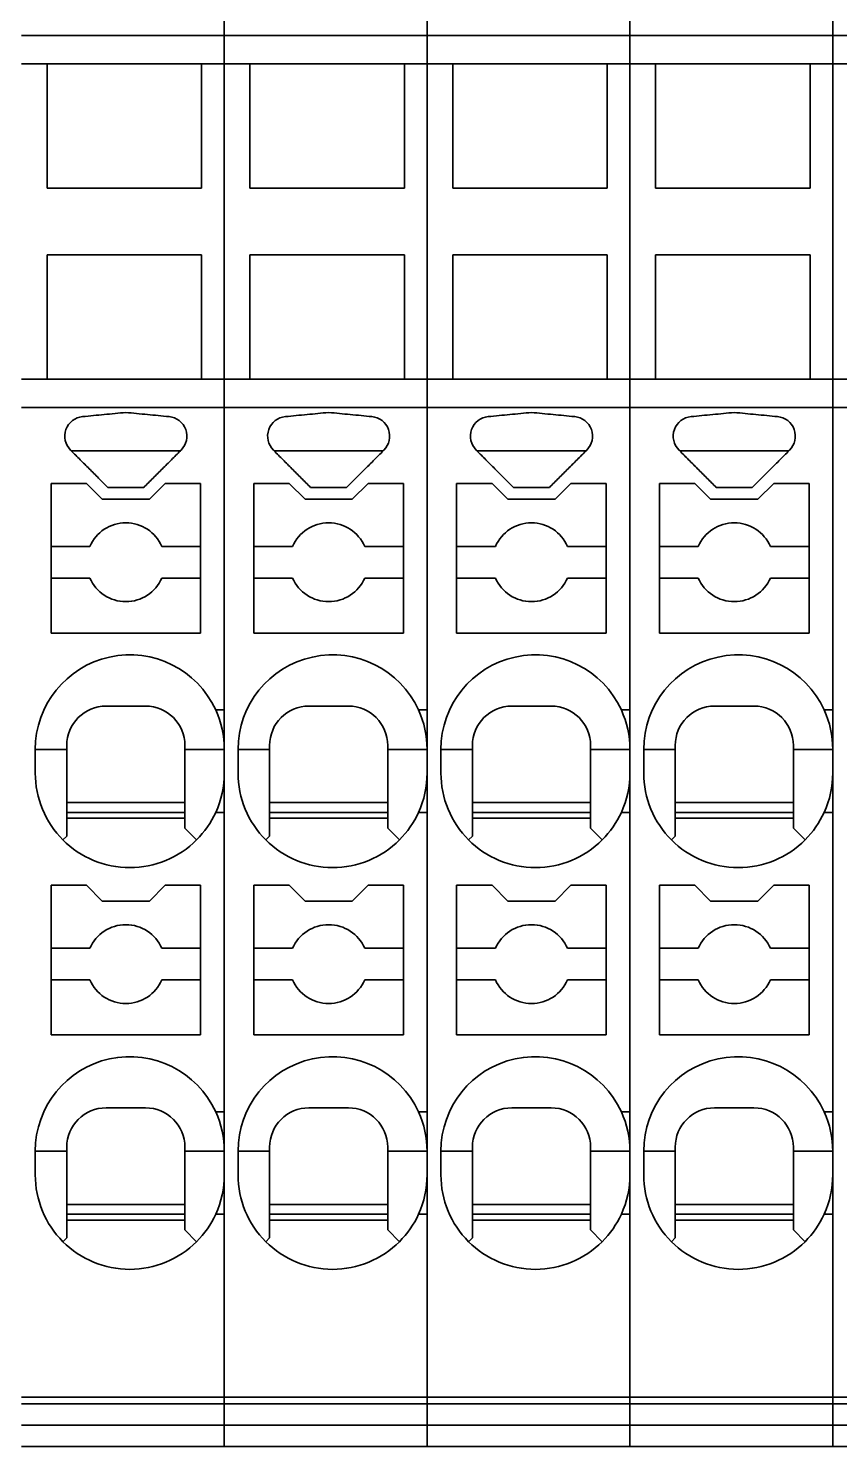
# Model space of a CAD drawing. Header units: millimetres. Extents: x 7 to 587, y 2 to 418.
# Drawn here: x 166.33 to 186.93, y 204.2 to 240.2 of the extents above; entities that cross this region are included whole.
import ezdxf

# ---------------------------------------------------------------- set-up
doc = ezdxf.new("R2010")
doc.units = ezdxf.units.MM
doc.layers.add('GR1_01', color=7, linetype='Continuous')

# ---------------------------------------------------------------- blocks, each defined once
blk = doc.blocks.new('BLKF106')
at = {"layer": 'GR1_01', "color": 3, "linetype": 'Continuous', "lineweight": 35}
for p, q in [((186.75, 240.451), (186.75, 240.018)), ((186.75, 240.018), (191.9, 240.018)), ((186.75, 240.018), (186.75, 239.3)), ((186.75, 231.3), (186.75, 239.3)), ((186.75, 239.3), (187.4, 239.3)), ((186.75, 231.3), (187.4, 231.3)), ((186.75, 231.3), (186.75, 230.582)), ((186.75, 205.456), (186.75, 230.582)), ((186.75, 230.582), (191.9, 230.582)), ((186.75, 205.287), (186.75, 205.456)), ((186.75, 205.456), (191.9, 205.456)), ((186.75, 205.287), (191.9, 205.287)), ((186.75, 204.748), (186.75, 205.287)), ((186.75, 204.2), (186.75, 204.748)), ((186.75, 204.748), (191.9, 204.748)), ((186.75, 204.2), (191.9, 204.2))]:
    blk.add_line(p, q, dxfattribs=at)
blk = doc.blocks.new('BLKF107')
at = {"layer": 'GR1_01', "color": 3, "linetype": 'Continuous', "lineweight": 35}
for p, q in [((181.6, 240.451), (181.6, 240.018)), ((186.75, 240.35), (186.75, 240.018)), ((181.6, 240.018), (186.75, 240.018)), ((181.6, 240.018), (181.6, 239.3)), ((186.75, 240.018), (186.75, 239.3)), ((181.6, 231.3), (181.6, 239.3)), ((181.6, 239.3), (182.25, 239.3)), ((182.25, 239.3), (182.25, 236.15)), ((182.25, 239.3), (186.175, 239.3)), ((186.175, 236.15), (186.175, 239.3)), ((186.175, 239.3), (186.75, 239.3)), ((186.75, 231.3), (186.75, 239.3)), ((182.25, 236.15), (186.175, 236.15)), ((182.25, 234.45), (182.25, 231.3)), ((186.175, 234.45), (182.25, 234.45)), ((186.175, 231.3), (186.175, 234.45)), ((181.6, 231.3), (182.25, 231.3)), ((181.6, 231.3), (181.6, 230.582)), ((182.25, 231.3), (186.175, 231.3)), ((186.175, 231.3), (186.75, 231.3)), ((186.75, 231.3), (186.75, 230.582)), ((181.6, 205.456), (181.6, 230.582)), ((181.6, 230.582), (186.75, 230.582)), ((186.75, 222.9), (186.75, 230.582)), ((182.863, 229.48), (185.637, 229.48)), ((183.25, 228.65), (182.35, 228.65)), ((182.35, 228.65), (182.35, 227.05)), ((183.65, 228.25), (183.25, 228.65)), ((185.25, 228.65), (184.85, 228.25)), ((186.15, 228.65), (185.25, 228.65)), ((186.15, 227.05), (186.15, 228.65)), ((184.85, 228.25), (183.65, 228.25)), ((182.35, 227.05), (183.333, 227.05)), ((182.35, 227.05), (182.35, 226.25)), ((185.167, 227.05), (186.15, 227.05)), ((186.15, 226.25), (186.15, 227.05)), ((183.333, 226.25), (182.35, 226.25)), ((182.35, 226.25), (182.35, 224.85)), ((186.15, 226.25), (185.167, 226.25)), ((186.15, 224.85), (186.15, 226.25)), ((182.35, 224.85), (186.15, 224.85)), ((186.532, 222.9), (186.75, 222.9)), ((186.75, 222.9), (186.75, 221.9)), ((181.95, 221.3), (181.95, 221.9)), ((182.75, 221.9), (181.95, 221.9)), ((182.75, 222), (182.75, 221.9)), ((182.75, 220.55), (182.75, 221.9)), ((185.75, 222), (185.75, 221.9)), ((185.75, 221.9), (186.75, 221.9)), ((185.75, 220.55), (185.75, 221.9)), ((186.75, 221.3), (186.75, 221.9)), ((186.75, 220.3), (186.75, 221.3)), ((182.75, 220.55), (185.75, 220.55)), ((182.75, 220.3), (182.75, 220.55)), ((185.75, 220.3), (185.75, 220.55)), ((182.75, 220.3), (185.75, 220.3)), ((182.75, 220.15), (182.75, 220.3)), ((182.75, 219.7), (182.75, 220.15)), ((182.75, 220.15), (185.75, 220.15)), ((185.75, 220.15), (185.75, 220.3)), ((185.75, 219.9), (185.75, 220.15)), ((186.532, 220.3), (186.75, 220.3)), ((186.75, 212.7), (186.75, 220.3)), ((182.653, 219.603), (182.75, 219.7)), ((185.75, 219.9), (186.047, 219.603)), ((183.25, 218.45), (182.35, 218.45)), ((182.35, 218.45), (182.35, 216.85)), ((183.65, 218.05), (183.25, 218.45)), ((185.25, 218.45), (184.85, 218.05)), ((186.15, 218.45), (185.25, 218.45)), ((186.15, 216.85), (186.15, 218.45)), ((184.85, 218.05), (183.65, 218.05)), ((182.35, 216.85), (182.35, 216.05)), ((182.35, 216.85), (183.333, 216.85)), ((185.167, 216.85), (186.15, 216.85)), ((186.15, 216.05), (186.15, 216.85)), ((182.35, 216.05), (182.35, 214.65)), ((183.333, 216.05), (182.35, 216.05)), ((186.15, 216.05), (185.167, 216.05)), ((186.15, 214.65), (186.15, 216.05)), ((182.35, 214.65), (186.15, 214.65)), ((186.532, 212.7), (186.75, 212.7)), ((186.75, 212.7), (186.75, 211.7)), ((182.75, 211.7), (181.95, 211.7)), ((181.95, 211.1), (181.95, 211.7)), ((182.75, 211.8), (182.75, 211.7)), ((182.75, 210.35), (182.75, 211.7)), ((185.75, 211.8), (185.75, 211.7)), ((185.75, 211.7), (186.75, 211.7)), ((185.75, 210.35), (185.75, 211.7)), ((186.75, 211.1), (186.75, 211.7)), ((186.75, 210.1), (186.75, 211.1)), ((182.75, 210.1), (182.75, 210.35)), ((182.75, 210.35), (185.75, 210.35)), ((185.75, 210.1), (185.75, 210.35)), ((182.75, 210.1), (185.75, 210.1)), ((182.75, 209.95), (182.75, 210.1)), ((182.75, 209.95), (185.75, 209.95)), ((182.75, 209.5), (182.75, 209.95)), ((185.75, 209.95), (185.75, 210.1)), ((185.75, 209.7), (185.75, 209.95)), ((186.75, 210.1), (186.532, 210.1)), ((186.75, 208.3), (186.75, 210.1)), ((185.75, 209.7), (186.047, 209.403)), ((182.653, 209.403), (182.75, 209.5)), ((186.75, 208.3), (186.75, 205.456)), ((181.6, 205.287), (181.6, 205.456)), ((181.6, 205.456), (186.75, 205.456)), ((181.6, 205.287), (186.75, 205.287)), ((181.6, 204.748), (181.6, 205.287)), ((186.75, 205.287), (186.75, 205.456)), ((186.75, 204.748), (186.75, 205.287)), ((181.6, 204.2), (181.6, 204.748)), ((181.6, 204.748), (186.75, 204.748)), ((186.75, 204.2), (186.75, 204.748)), ((181.6, 204.2), (186.75, 204.2))]:
    blk.add_line(p, q, dxfattribs=at)
for centre, radius, start, end in [((183.2, 229.85), 0.5, 95.4406, 224.9997), ((185.3, 229.85), 0.5, 315, 84.5597), ((184.25, 226.65), 1, 23.5782, 156.4218), ((184.25, 226.65), 1, 203.5782, 336.4218), ((184.35, 221.9), 2.4, 24.6243, 180), ((183.75, 222), 1, 90, 180), ((184.75, 222), 1, 0, 90), ((184.35, 221.9), 2.4, 0, 24.6243), ((184.35, 221.3), 2.4, 180, 202.5819), ((184.35, 221.3), 2.4, 335.3757, 0), ((184.35, 221.3), 2.4, 202.5819, 225), ((184.35, 221.3), 2.4, 315, 335.3757), ((184.35, 221.3), 2.4, 225, 315), ((184.25, 216.45), 1, 23.5782, 156.4218), ((184.25, 216.45), 1, 203.5782, 336.4218), ((184.35, 211.7), 2.4, 24.6243, 180), ((183.75, 211.8), 1, 90, 180), ((184.75, 211.8), 1, 0, 90), ((184.35, 211.7), 2.4, 0, 24.6243), ((184.35, 211.1), 2.4, 180, 225), ((184.35, 211.1), 2.4, 335.3757, 0), ((184.35, 211.1), 2.4, 315, 335.3757), ((184.35, 211.1), 2.4, 225, 315)]:
    blk.add_arc(centre, radius, start, end, dxfattribs=at)
for points in [[(184.25, 230.452), (184.159, 230.444), (183.976, 230.426), (183.701, 230.4), (183.427, 230.374), (183.244, 230.356), (183.153, 230.348)], [(185.347, 230.348), (185.256, 230.356), (185.073, 230.374), (184.799, 230.4), (184.524, 230.426), (184.341, 230.444), (184.25, 230.452)], [(185.654, 229.496), (185.651, 229.494), (185.645, 229.488), (185.64, 229.483), (185.637, 229.48)], [(184.707, 228.55), (184.631, 228.55), (184.479, 228.55), (184.25, 228.55), (184.021, 228.55), (183.869, 228.55), (183.793, 228.55)]]:
    blk.add_open_spline(points, degree=3, dxfattribs=at)
for points, knots in [([(182.846, 229.496), (182.849, 229.494), (182.855, 229.488), (182.86, 229.483), (182.863, 229.48)], [0, 0, 0, 0, 0.01158126, 0.02316252, 0.02316252, 0.02316252, 0.02316252]), ([(182.863, 229.48), (182.939, 229.404), (183.091, 229.252), (183.322, 229.02), (183.556, 228.787), (183.714, 228.629), (183.793, 228.55)], [0, 0, 0, 0, 0.323038, 0.646076, 0.980696, 1.315315, 1.315315, 1.315315, 1.315315]), ([(185.637, 229.48), (185.561, 229.404), (185.409, 229.252), (185.178, 229.02), (184.944, 228.787), (184.786, 228.629), (184.707, 228.55)], [0, 0, 0, 0, 0.323038, 0.646076, 0.980696, 1.315315, 1.315315, 1.315315, 1.315315]), ([(183.75, 223), (183.79, 223), (183.865, 223), (183.98, 223), (184.099, 223), (184.229, 223), (184.363, 223), (184.497, 223), (184.626, 223), (184.709, 223), (184.75, 223)], [0, 0, 0, 0, 0.120263, 0.223255, 0.346586, 0.477449, 0.613456, 0.74891, 0.878338, 1, 1, 1, 1]), ([(183.75, 212.8), (183.792, 212.8), (183.867, 212.8), (183.982, 212.8), (184.099, 212.8), (184.229, 212.8), (184.363, 212.8), (184.497, 212.8), (184.626, 212.8), (184.709, 212.8), (184.75, 212.8)], [0, 0, 0, 0, 0.127458, 0.223255, 0.346586, 0.477449, 0.613456, 0.74891, 0.878338, 1, 1, 1, 1])]:
    blk.add_open_spline(points, degree=3, knots=knots, dxfattribs=at)
blk = doc.blocks.new('BLKF108')
at = {"layer": 'GR1_01', "color": 3, "linetype": 'Continuous', "lineweight": 35}
for p, q in [((176.45, 240.451), (176.45, 240.018)), ((181.6, 240.35), (181.6, 240.018)), ((176.45, 240.018), (181.6, 240.018)), ((176.45, 240.018), (176.45, 239.3)), ((181.6, 240.018), (181.6, 239.3)), ((176.45, 231.3), (176.45, 239.3)), ((176.45, 239.3), (177.1, 239.3)), ((177.1, 239.3), (177.1, 236.15)), ((177.1, 239.3), (181.025, 239.3)), ((181.025, 236.15), (181.025, 239.3)), ((181.025, 239.3), (181.6, 239.3)), ((181.6, 231.3), (181.6, 239.3)), ((177.1, 236.15), (181.025, 236.15)), ((177.1, 234.45), (177.1, 231.3)), ((181.025, 234.45), (177.1, 234.45)), ((181.025, 231.3), (181.025, 234.45)), ((176.45, 231.3), (177.1, 231.3)), ((176.45, 231.3), (176.45, 230.582)), ((177.1, 231.3), (181.025, 231.3)), ((181.025, 231.3), (181.6, 231.3)), ((181.6, 231.3), (181.6, 230.582)), ((176.45, 205.456), (176.45, 230.582)), ((176.45, 230.582), (181.6, 230.582)), ((181.6, 222.9), (181.6, 230.582)), ((177.713, 229.48), (180.487, 229.48)), ((178.1, 228.65), (177.2, 228.65)), ((177.2, 228.65), (177.2, 227.05)), ((178.5, 228.25), (178.1, 228.65)), ((180.1, 228.65), (179.7, 228.25)), ((181, 228.65), (180.1, 228.65)), ((181, 227.05), (181, 228.65)), ((179.7, 228.25), (178.5, 228.25)), ((177.2, 227.05), (178.183, 227.05)), ((177.2, 227.05), (177.2, 226.25)), ((180.017, 227.05), (181, 227.05)), ((181, 226.25), (181, 227.05)), ((178.183, 226.25), (177.2, 226.25)), ((177.2, 226.25), (177.2, 224.85)), ((181, 226.25), (180.017, 226.25)), ((181, 224.85), (181, 226.25)), ((177.2, 224.85), (181, 224.85)), ((181.382, 222.9), (181.6, 222.9)), ((181.6, 222.9), (181.6, 221.9)), ((176.8, 221.3), (176.8, 221.9)), ((177.6, 221.9), (176.8, 221.9)), ((177.6, 222), (177.6, 221.9)), ((177.6, 220.55), (177.6, 221.9)), ((180.6, 222), (180.6, 221.9)), ((180.6, 221.9), (181.6, 221.9)), ((180.6, 220.55), (180.6, 221.9)), ((181.6, 221.3), (181.6, 221.9)), ((181.6, 220.3), (181.6, 221.3)), ((177.6, 220.55), (180.6, 220.55)), ((177.6, 220.3), (177.6, 220.55)), ((180.6, 220.3), (180.6, 220.55)), ((177.6, 220.3), (180.6, 220.3)), ((177.6, 220.15), (177.6, 220.3)), ((177.6, 219.7), (177.6, 220.15)), ((177.6, 220.15), (180.6, 220.15)), ((180.6, 220.15), (180.6, 220.3)), ((180.6, 219.9), (180.6, 220.15)), ((181.382, 220.3), (181.6, 220.3)), ((181.6, 212.7), (181.6, 220.3)), ((177.503, 219.603), (177.6, 219.7)), ((180.6, 219.9), (180.897, 219.603)), ((178.1, 218.45), (177.2, 218.45)), ((177.2, 218.45), (177.2, 216.85)), ((178.5, 218.05), (178.1, 218.45)), ((180.1, 218.45), (179.7, 218.05)), ((181, 218.45), (180.1, 218.45)), ((181, 216.85), (181, 218.45)), ((179.7, 218.05), (178.5, 218.05)), ((177.2, 216.85), (177.2, 216.05)), ((177.2, 216.85), (178.183, 216.85)), ((180.017, 216.85), (181, 216.85)), ((181, 216.05), (181, 216.85)), ((177.2, 216.05), (177.2, 214.65)), ((178.183, 216.05), (177.2, 216.05)), ((181, 216.05), (180.017, 216.05)), ((181, 214.65), (181, 216.05)), ((177.2, 214.65), (181, 214.65)), ((181.382, 212.7), (181.6, 212.7)), ((181.6, 212.7), (181.6, 211.7)), ((177.6, 211.7), (176.8, 211.7)), ((176.8, 211.1), (176.8, 211.7)), ((177.6, 211.8), (177.6, 211.7)), ((177.6, 210.35), (177.6, 211.7)), ((180.6, 211.8), (180.6, 211.7)), ((180.6, 211.7), (181.6, 211.7)), ((180.6, 210.35), (180.6, 211.7)), ((181.6, 211.1), (181.6, 211.7)), ((181.6, 210.1), (181.6, 211.1)), ((177.6, 210.1), (177.6, 210.35)), ((177.6, 210.35), (180.6, 210.35)), ((180.6, 210.1), (180.6, 210.35)), ((177.6, 210.1), (180.6, 210.1)), ((177.6, 209.95), (177.6, 210.1)), ((177.6, 209.95), (180.6, 209.95)), ((177.6, 209.5), (177.6, 209.95)), ((180.6, 209.95), (180.6, 210.1)), ((180.6, 209.7), (180.6, 209.95)), ((181.6, 210.1), (181.382, 210.1)), ((181.6, 208.3), (181.6, 210.1)), ((180.6, 209.7), (180.897, 209.403)), ((177.503, 209.403), (177.6, 209.5)), ((181.6, 208.3), (181.6, 205.456)), ((176.45, 205.287), (176.45, 205.456)), ((176.45, 205.456), (181.6, 205.456)), ((176.45, 205.287), (181.6, 205.287)), ((176.45, 204.748), (176.45, 205.287)), ((181.6, 205.287), (181.6, 205.456)), ((181.6, 204.748), (181.6, 205.287)), ((176.45, 204.2), (176.45, 204.748)), ((176.45, 204.748), (181.6, 204.748)), ((181.6, 204.2), (181.6, 204.748)), ((176.45, 204.2), (181.6, 204.2))]:
    blk.add_line(p, q, dxfattribs=at)
for centre, radius, start, end in [((178.05, 229.85), 0.5, 95.4406, 224.9997), ((180.15, 229.85), 0.5, 315, 84.5597), ((179.1, 226.65), 1, 23.5782, 156.4218), ((179.1, 226.65), 1, 203.5782, 336.4218), ((179.2, 221.9), 2.4, 24.6243, 180), ((178.6, 222), 1, 90, 180), ((179.6, 222), 1, 0, 90), ((179.2, 221.9), 2.4, 0, 24.6243), ((179.2, 221.3), 2.4, 180, 202.5819), ((179.2, 221.3), 2.4, 335.3757, 0), ((179.2, 221.3), 2.4, 202.5819, 225), ((179.2, 221.3), 2.4, 315, 335.3757), ((179.2, 221.3), 2.4, 225, 315), ((179.1, 216.45), 1, 23.5782, 156.4218), ((179.1, 216.45), 1, 203.5782, 336.4218), ((179.2, 211.7), 2.4, 24.6243, 180), ((178.6, 211.8), 1, 90, 180), ((179.6, 211.8), 1, 0, 90), ((179.2, 211.7), 2.4, 0, 24.6243), ((179.2, 211.1), 2.4, 180, 225), ((179.2, 211.1), 2.4, 335.3757, 0), ((179.2, 211.1), 2.4, 315, 335.3757), ((179.2, 211.1), 2.4, 225, 315)]:
    blk.add_arc(centre, radius, start, end, dxfattribs=at)
for points in [[(179.1, 230.452), (179.009, 230.444), (178.826, 230.426), (178.551, 230.4), (178.277, 230.374), (178.094, 230.356), (178.003, 230.348)], [(180.197, 230.348), (180.106, 230.356), (179.923, 230.374), (179.649, 230.4), (179.374, 230.426), (179.191, 230.444), (179.1, 230.452)], [(180.504, 229.496), (180.501, 229.494), (180.495, 229.488), (180.49, 229.483), (180.487, 229.48)], [(179.557, 228.55), (179.481, 228.55), (179.329, 228.55), (179.1, 228.55), (178.871, 228.55), (178.719, 228.55), (178.643, 228.55)]]:
    blk.add_open_spline(points, degree=3, dxfattribs=at)
for points, knots in [([(177.696, 229.496), (177.699, 229.494), (177.705, 229.488), (177.71, 229.483), (177.713, 229.48)], [0, 0, 0, 0, 0.01158126, 0.02316252, 0.02316252, 0.02316252, 0.02316252]), ([(177.713, 229.48), (177.789, 229.404), (177.941, 229.252), (178.172, 229.02), (178.406, 228.787), (178.564, 228.629), (178.643, 228.55)], [0, 0, 0, 0, 0.323038, 0.646076, 0.980696, 1.315315, 1.315315, 1.315315, 1.315315]), ([(180.487, 229.48), (180.411, 229.404), (180.259, 229.252), (180.028, 229.02), (179.794, 228.787), (179.636, 228.629), (179.557, 228.55)], [0, 0, 0, 0, 0.323038, 0.646076, 0.980696, 1.315315, 1.315315, 1.315315, 1.315315]), ([(178.6, 223), (178.64, 223), (178.715, 223), (178.83, 223), (178.949, 223), (179.079, 223), (179.213, 223), (179.347, 223), (179.476, 223), (179.559, 223), (179.6, 223)], [0, 0, 0, 0, 0.120263, 0.223255, 0.346586, 0.477449, 0.613456, 0.74891, 0.878338, 1, 1, 1, 1]), ([(178.6, 212.8), (178.642, 212.8), (178.717, 212.8), (178.832, 212.8), (178.949, 212.8), (179.079, 212.8), (179.213, 212.8), (179.347, 212.8), (179.476, 212.8), (179.559, 212.8), (179.6, 212.8)], [0, 0, 0, 0, 0.127458, 0.223255, 0.346586, 0.477449, 0.613456, 0.74891, 0.878338, 1, 1, 1, 1])]:
    blk.add_open_spline(points, degree=3, knots=knots, dxfattribs=at)
blk = doc.blocks.new('BLKF109')
at = {"layer": 'GR1_01', "color": 3, "linetype": 'Continuous', "lineweight": 35}
for p, q in [((171.3, 240.451), (171.3, 240.018)), ((176.45, 240.35), (176.45, 240.018)), ((171.3, 240.018), (176.45, 240.018)), ((171.3, 240.018), (171.3, 239.3)), ((176.45, 240.018), (176.45, 239.3)), ((171.3, 231.3), (171.3, 239.3)), ((171.3, 239.3), (171.95, 239.3)), ((171.95, 239.3), (171.95, 236.15)), ((171.95, 239.3), (175.875, 239.3)), ((175.875, 236.15), (175.875, 239.3)), ((175.875, 239.3), (176.45, 239.3)), ((176.45, 231.3), (176.45, 239.3)), ((171.95, 236.15), (175.875, 236.15)), ((171.95, 234.45), (171.95, 231.3)), ((175.875, 234.45), (171.95, 234.45)), ((175.875, 231.3), (175.875, 234.45)), ((171.3, 231.3), (171.95, 231.3)), ((171.3, 231.3), (171.3, 230.582)), ((171.95, 231.3), (175.875, 231.3)), ((175.875, 231.3), (176.45, 231.3)), ((176.45, 231.3), (176.45, 230.582)), ((171.3, 205.456), (171.3, 230.582)), ((171.3, 230.582), (176.45, 230.582)), ((176.45, 222.9), (176.45, 230.582)), ((172.563, 229.48), (175.337, 229.48)), ((172.95, 228.65), (172.05, 228.65)), ((172.05, 228.65), (172.05, 227.05)), ((173.35, 228.25), (172.95, 228.65)), ((174.95, 228.65), (174.55, 228.25)), ((175.85, 228.65), (174.95, 228.65)), ((175.85, 227.05), (175.85, 228.65)), ((174.55, 228.25), (173.35, 228.25)), ((172.05, 227.05), (173.033, 227.05)), ((172.05, 227.05), (172.05, 226.25)), ((174.867, 227.05), (175.85, 227.05)), ((175.85, 226.25), (175.85, 227.05)), ((173.033, 226.25), (172.05, 226.25)), ((172.05, 226.25), (172.05, 224.85)), ((175.85, 226.25), (174.867, 226.25)), ((175.85, 224.85), (175.85, 226.25)), ((172.05, 224.85), (175.85, 224.85)), ((176.232, 222.9), (176.45, 222.9)), ((176.45, 222.9), (176.45, 221.9)), ((171.65, 221.3), (171.65, 221.9)), ((172.45, 221.9), (171.65, 221.9)), ((172.45, 222), (172.45, 221.9)), ((172.45, 220.55), (172.45, 221.9)), ((175.45, 222), (175.45, 221.9)), ((175.45, 221.9), (176.45, 221.9)), ((175.45, 220.55), (175.45, 221.9)), ((176.45, 221.3), (176.45, 221.9)), ((176.45, 220.3), (176.45, 221.3)), ((172.45, 220.55), (175.45, 220.55)), ((172.45, 220.3), (172.45, 220.55)), ((175.45, 220.3), (175.45, 220.55)), ((172.45, 220.3), (175.45, 220.3)), ((172.45, 220.15), (172.45, 220.3)), ((172.45, 219.7), (172.45, 220.15)), ((172.45, 220.15), (175.45, 220.15)), ((175.45, 220.15), (175.45, 220.3)), ((175.45, 219.9), (175.45, 220.15)), ((176.232, 220.3), (176.45, 220.3)), ((176.45, 212.7), (176.45, 220.3)), ((172.353, 219.603), (172.45, 219.7)), ((175.45, 219.9), (175.747, 219.603)), ((172.95, 218.45), (172.05, 218.45)), ((172.05, 218.45), (172.05, 216.85)), ((173.35, 218.05), (172.95, 218.45)), ((174.95, 218.45), (174.55, 218.05)), ((175.85, 218.45), (174.95, 218.45)), ((175.85, 216.85), (175.85, 218.45)), ((174.55, 218.05), (173.35, 218.05)), ((172.05, 216.85), (172.05, 216.05)), ((172.05, 216.85), (173.033, 216.85)), ((174.867, 216.85), (175.85, 216.85)), ((175.85, 216.05), (175.85, 216.85)), ((172.05, 216.05), (172.05, 214.65)), ((173.033, 216.05), (172.05, 216.05)), ((175.85, 216.05), (174.867, 216.05)), ((175.85, 214.65), (175.85, 216.05)), ((172.05, 214.65), (175.85, 214.65)), ((176.232, 212.7), (176.45, 212.7)), ((176.45, 212.7), (176.45, 211.7)), ((172.45, 211.7), (171.65, 211.7)), ((171.65, 211.1), (171.65, 211.7)), ((172.45, 211.8), (172.45, 211.7)), ((172.45, 210.35), (172.45, 211.7)), ((175.45, 211.8), (175.45, 211.7)), ((175.45, 211.7), (176.45, 211.7)), ((175.45, 210.35), (175.45, 211.7)), ((176.45, 211.1), (176.45, 211.7)), ((176.45, 210.1), (176.45, 211.1)), ((172.45, 210.1), (172.45, 210.35)), ((172.45, 210.35), (175.45, 210.35)), ((175.45, 210.1), (175.45, 210.35)), ((172.45, 210.1), (175.45, 210.1)), ((172.45, 209.95), (172.45, 210.1)), ((172.45, 209.95), (175.45, 209.95)), ((172.45, 209.5), (172.45, 209.95)), ((175.45, 209.95), (175.45, 210.1)), ((175.45, 209.7), (175.45, 209.95)), ((176.45, 210.1), (176.232, 210.1)), ((176.45, 208.3), (176.45, 210.1)), ((175.45, 209.7), (175.747, 209.403)), ((172.353, 209.403), (172.45, 209.5)), ((176.45, 208.3), (176.45, 205.456)), ((171.3, 205.287), (171.3, 205.456)), ((171.3, 205.456), (176.45, 205.456)), ((171.3, 205.287), (176.45, 205.287)), ((171.3, 204.748), (171.3, 205.287)), ((176.45, 205.287), (176.45, 205.456)), ((176.45, 204.748), (176.45, 205.287)), ((171.3, 204.2), (171.3, 204.748)), ((171.3, 204.748), (176.45, 204.748)), ((176.45, 204.2), (176.45, 204.748)), ((171.3, 204.2), (176.45, 204.2))]:
    blk.add_line(p, q, dxfattribs=at)
for centre, radius, start, end in [((172.9, 229.85), 0.5, 95.4406, 224.9997), ((175, 229.85), 0.5, 315, 84.5597), ((173.95, 226.65), 1, 23.5782, 156.4218), ((173.95, 226.65), 1, 203.5782, 336.4218), ((174.05, 221.9), 2.4, 24.6243, 180), ((173.45, 222), 1, 90, 180), ((174.45, 222), 1, 0, 90), ((174.05, 221.9), 2.4, 0, 24.6243), ((174.05, 221.3), 2.4, 180, 202.5819), ((174.05, 221.3), 2.4, 335.3757, 0), ((174.05, 221.3), 2.4, 202.5819, 225), ((174.05, 221.3), 2.4, 315, 335.3757), ((174.05, 221.3), 2.4, 225, 315), ((173.95, 216.45), 1, 23.5782, 156.4218), ((173.95, 216.45), 1, 203.5782, 336.4218), ((174.05, 211.7), 2.4, 24.6243, 180), ((173.45, 211.8), 1, 90, 180), ((174.45, 211.8), 1, 0, 90), ((174.05, 211.7), 2.4, 0, 24.6243), ((174.05, 211.1), 2.4, 180, 225), ((174.05, 211.1), 2.4, 335.3757, 0), ((174.05, 211.1), 2.4, 315, 335.3757), ((174.05, 211.1), 2.4, 225, 315)]:
    blk.add_arc(centre, radius, start, end, dxfattribs=at)
for points in [[(173.95, 230.452), (173.859, 230.444), (173.676, 230.426), (173.401, 230.4), (173.127, 230.374), (172.944, 230.356), (172.853, 230.348)], [(175.047, 230.348), (174.956, 230.356), (174.773, 230.374), (174.499, 230.4), (174.224, 230.426), (174.041, 230.444), (173.95, 230.452)], [(175.354, 229.496), (175.351, 229.494), (175.345, 229.488), (175.34, 229.483), (175.337, 229.48)], [(174.407, 228.55), (174.331, 228.55), (174.179, 228.55), (173.95, 228.55), (173.721, 228.55), (173.569, 228.55), (173.493, 228.55)]]:
    blk.add_open_spline(points, degree=3, dxfattribs=at)
for points, knots in [([(172.546, 229.496), (172.549, 229.494), (172.555, 229.488), (172.56, 229.483), (172.563, 229.48)], [0, 0, 0, 0, 0.01158126, 0.02316252, 0.02316252, 0.02316252, 0.02316252]), ([(172.563, 229.48), (172.639, 229.404), (172.791, 229.252), (173.022, 229.02), (173.256, 228.787), (173.414, 228.629), (173.493, 228.55)], [0, 0, 0, 0, 0.323038, 0.646076, 0.980696, 1.315315, 1.315315, 1.315315, 1.315315]), ([(175.337, 229.48), (175.261, 229.404), (175.109, 229.252), (174.878, 229.02), (174.644, 228.787), (174.486, 228.629), (174.407, 228.55)], [0, 0, 0, 0, 0.323038, 0.646076, 0.980696, 1.315315, 1.315315, 1.315315, 1.315315]), ([(173.45, 223), (173.49, 223), (173.565, 223), (173.68, 223), (173.799, 223), (173.929, 223), (174.063, 223), (174.197, 223), (174.326, 223), (174.409, 223), (174.45, 223)], [0, 0, 0, 0, 0.120263, 0.223255, 0.346586, 0.477449, 0.613456, 0.74891, 0.878338, 1, 1, 1, 1]), ([(173.45, 212.8), (173.492, 212.8), (173.567, 212.8), (173.682, 212.8), (173.799, 212.8), (173.929, 212.8), (174.063, 212.8), (174.197, 212.8), (174.326, 212.8), (174.409, 212.8), (174.45, 212.8)], [0, 0, 0, 0, 0.127458, 0.223255, 0.346586, 0.477449, 0.613456, 0.74891, 0.878338, 1, 1, 1, 1])]:
    blk.add_open_spline(points, degree=3, knots=knots, dxfattribs=at)
blk = doc.blocks.new('BLKF110')
at = {"layer": 'GR1_01', "color": 3, "linetype": 'Continuous', "lineweight": 35}
for p, q in [((171.3, 240.35), (171.3, 240.018)), ((166.15, 240.018), (171.3, 240.018)), ((171.3, 240.018), (171.3, 239.3)), ((166.15, 239.3), (166.8, 239.3)), ((166.8, 239.3), (166.8, 236.15)), ((166.8, 239.3), (170.725, 239.3)), ((170.725, 236.15), (170.725, 239.3)), ((170.725, 239.3), (171.3, 239.3)), ((171.3, 231.3), (171.3, 239.3)), ((166.8, 236.15), (170.725, 236.15)), ((166.8, 234.45), (166.8, 231.3)), ((170.725, 234.45), (166.8, 234.45)), ((170.725, 231.3), (170.725, 234.45)), ((166.15, 231.3), (166.8, 231.3)), ((166.8, 231.3), (170.725, 231.3)), ((170.725, 231.3), (171.3, 231.3)), ((171.3, 231.3), (171.3, 230.582)), ((166.15, 230.582), (171.3, 230.582)), ((171.3, 222.9), (171.3, 230.582)), ((167.413, 229.48), (170.187, 229.48)), ((167.8, 228.65), (166.9, 228.65)), ((166.9, 228.65), (166.9, 227.05)), ((168.2, 228.25), (167.8, 228.65)), ((169.8, 228.65), (169.4, 228.25)), ((170.7, 228.65), (169.8, 228.65)), ((170.7, 227.05), (170.7, 228.65)), ((169.4, 228.25), (168.2, 228.25)), ((166.9, 227.05), (167.883, 227.05)), ((166.9, 227.05), (166.9, 226.25)), ((169.717, 227.05), (170.7, 227.05)), ((170.7, 226.25), (170.7, 227.05)), ((167.883, 226.25), (166.9, 226.25)), ((166.9, 226.25), (166.9, 224.85)), ((170.7, 226.25), (169.717, 226.25)), ((170.7, 224.85), (170.7, 226.25)), ((166.9, 224.85), (170.7, 224.85)), ((171.082, 222.9), (171.3, 222.9)), ((171.3, 222.9), (171.3, 221.9)), ((166.5, 221.3), (166.5, 221.9)), ((167.3, 221.9), (166.5, 221.9)), ((167.3, 222), (167.3, 221.9)), ((167.3, 220.55), (167.3, 221.9)), ((170.3, 222), (170.3, 221.9)), ((170.3, 221.9), (171.3, 221.9)), ((170.3, 220.55), (170.3, 221.9)), ((171.3, 221.3), (171.3, 221.9)), ((171.3, 220.3), (171.3, 221.3)), ((167.3, 220.55), (170.3, 220.55)), ((167.3, 220.3), (167.3, 220.55)), ((170.3, 220.3), (170.3, 220.55)), ((167.3, 220.3), (170.3, 220.3)), ((167.3, 220.15), (167.3, 220.3)), ((167.3, 219.7), (167.3, 220.15)), ((167.3, 220.15), (170.3, 220.15)), ((170.3, 220.15), (170.3, 220.3)), ((170.3, 219.9), (170.3, 220.15)), ((171.082, 220.3), (171.3, 220.3)), ((171.3, 212.7), (171.3, 220.3)), ((167.203, 219.603), (167.3, 219.7)), ((170.3, 219.9), (170.597, 219.603)), ((167.8, 218.45), (166.9, 218.45)), ((166.9, 218.45), (166.9, 216.85)), ((168.2, 218.05), (167.8, 218.45)), ((169.8, 218.45), (169.4, 218.05)), ((170.7, 218.45), (169.8, 218.45)), ((170.7, 216.85), (170.7, 218.45)), ((169.4, 218.05), (168.2, 218.05)), ((166.9, 216.85), (166.9, 216.05)), ((166.9, 216.85), (167.883, 216.85)), ((169.717, 216.85), (170.7, 216.85)), ((170.7, 216.05), (170.7, 216.85)), ((166.9, 216.05), (166.9, 214.65)), ((167.883, 216.05), (166.9, 216.05)), ((170.7, 216.05), (169.717, 216.05)), ((170.7, 214.65), (170.7, 216.05)), ((166.9, 214.65), (170.7, 214.65)), ((171.082, 212.7), (171.3, 212.7)), ((171.3, 212.7), (171.3, 211.7)), ((167.3, 211.7), (166.5, 211.7)), ((166.5, 211.1), (166.5, 211.7)), ((167.3, 211.8), (167.3, 211.7)), ((167.3, 210.35), (167.3, 211.7)), ((170.3, 211.8), (170.3, 211.7)), ((170.3, 211.7), (171.3, 211.7)), ((170.3, 210.35), (170.3, 211.7)), ((171.3, 211.1), (171.3, 211.7)), ((171.3, 210.1), (171.3, 211.1)), ((167.3, 210.1), (167.3, 210.35)), ((167.3, 210.35), (170.3, 210.35)), ((170.3, 210.1), (170.3, 210.35)), ((167.3, 210.1), (170.3, 210.1)), ((167.3, 209.95), (167.3, 210.1)), ((167.3, 209.95), (170.3, 209.95)), ((167.3, 209.5), (167.3, 209.95)), ((170.3, 209.95), (170.3, 210.1)), ((170.3, 209.7), (170.3, 209.95)), ((171.3, 210.1), (171.082, 210.1)), ((171.3, 208.3), (171.3, 210.1)), ((170.3, 209.7), (170.597, 209.403)), ((167.203, 209.403), (167.3, 209.5)), ((171.3, 208.3), (171.3, 205.456)), ((166.15, 205.456), (171.3, 205.456)), ((166.15, 205.287), (171.3, 205.287)), ((171.3, 205.287), (171.3, 205.456)), ((171.3, 204.748), (171.3, 205.287)), ((166.15, 204.748), (171.3, 204.748)), ((171.3, 204.2), (171.3, 204.748)), ((166.15, 204.2), (171.3, 204.2))]:
    blk.add_line(p, q, dxfattribs=at)
for centre, radius, start, end in [((167.75, 229.85), 0.5, 95.4406, 224.9997), ((169.85, 229.85), 0.5, 315, 84.5597), ((168.8, 226.65), 1, 23.5782, 156.4218), ((168.8, 226.65), 1, 203.5782, 336.4218), ((168.9, 221.9), 2.4, 24.6243, 180), ((168.3, 222), 1, 90, 180), ((169.3, 222), 1, 0, 90), ((168.9, 221.9), 2.4, 0, 24.6243), ((168.9, 221.3), 2.4, 180, 202.5819), ((168.9, 221.3), 2.4, 335.3757, 0), ((168.9, 221.3), 2.4, 202.5819, 225), ((168.9, 221.3), 2.4, 315, 335.3757), ((168.9, 221.3), 2.4, 225, 315), ((168.8, 216.45), 1, 23.5782, 156.4218), ((168.8, 216.45), 1, 203.5782, 336.4218), ((168.9, 211.7), 2.4, 24.6243, 180), ((168.3, 211.8), 1, 90, 180), ((169.3, 211.8), 1, 0, 90), ((168.9, 211.7), 2.4, 0, 24.6243), ((168.9, 211.1), 2.4, 180, 225), ((168.9, 211.1), 2.4, 335.3757, 0), ((168.9, 211.1), 2.4, 315, 335.3757), ((168.9, 211.1), 2.4, 225, 315)]:
    blk.add_arc(centre, radius, start, end, dxfattribs=at)
for points in [[(168.8, 230.452), (168.709, 230.444), (168.526, 230.426), (168.251, 230.4), (167.977, 230.374), (167.794, 230.356), (167.703, 230.348)], [(169.897, 230.348), (169.806, 230.356), (169.623, 230.374), (169.349, 230.4), (169.074, 230.426), (168.891, 230.444), (168.8, 230.452)], [(170.204, 229.496), (170.201, 229.494), (170.195, 229.488), (170.19, 229.483), (170.187, 229.48)], [(169.257, 228.55), (169.181, 228.55), (169.029, 228.55), (168.8, 228.55), (168.571, 228.55), (168.419, 228.55), (168.343, 228.55)]]:
    blk.add_open_spline(points, degree=3, dxfattribs=at)
for points, knots in [([(167.396, 229.496), (167.399, 229.494), (167.405, 229.488), (167.41, 229.483), (167.413, 229.48)], [0, 0, 0, 0, 0.01158126, 0.02316252, 0.02316252, 0.02316252, 0.02316252]), ([(167.413, 229.48), (167.489, 229.404), (167.641, 229.252), (167.872, 229.02), (168.106, 228.787), (168.264, 228.629), (168.343, 228.55)], [0, 0, 0, 0, 0.323038, 0.646076, 0.980696, 1.315315, 1.315315, 1.315315, 1.315315]), ([(170.187, 229.48), (170.111, 229.404), (169.959, 229.252), (169.728, 229.02), (169.494, 228.787), (169.336, 228.629), (169.257, 228.55)], [0, 0, 0, 0, 0.323038, 0.646076, 0.980696, 1.315315, 1.315315, 1.315315, 1.315315]), ([(168.3, 223), (168.34, 223), (168.415, 223), (168.53, 223), (168.649, 223), (168.779, 223), (168.913, 223), (169.047, 223), (169.176, 223), (169.259, 223), (169.3, 223)], [0, 0, 0, 0, 0.120263, 0.223255, 0.346586, 0.477449, 0.613456, 0.74891, 0.878338, 1, 1, 1, 1]), ([(168.3, 212.8), (168.342, 212.8), (168.417, 212.8), (168.532, 212.8), (168.649, 212.8), (168.779, 212.8), (168.913, 212.8), (169.047, 212.8), (169.176, 212.8), (169.259, 212.8), (169.3, 212.8)], [0, 0, 0, 0, 0.127458, 0.223255, 0.346586, 0.477449, 0.613456, 0.74891, 0.878338, 1, 1, 1, 1])]:
    blk.add_open_spline(points, degree=3, knots=knots, dxfattribs=at)
blk = doc.blocks.new('BLKF100')
at = {"layer": 'GR1_01', "color": 3, "linetype": 'Continuous', "lineweight": 35}
for name in ['BLKF110', 'BLKF109', 'BLKF108', 'BLKF107', 'BLKF106']:
    blk.add_blockref(name, (0, 0), dxfattribs=at)
blk = doc.blocks.new('BLKF063')
at = {"layer": 'GR1_01', "color": 3, "linetype": 'Continuous', "lineweight": 35}
blk.add_blockref('BLKF100', (0, 0), dxfattribs=at)

msp = doc.modelspace()

# ---------------------------------------------------------------- block references
at = {"layer": 'GR1_01', "color": 3, "linetype": 'Continuous', "lineweight": 35}
msp.add_blockref('BLKF063', (0, 0), dxfattribs=at)

doc.saveas('drawing.dxf')
